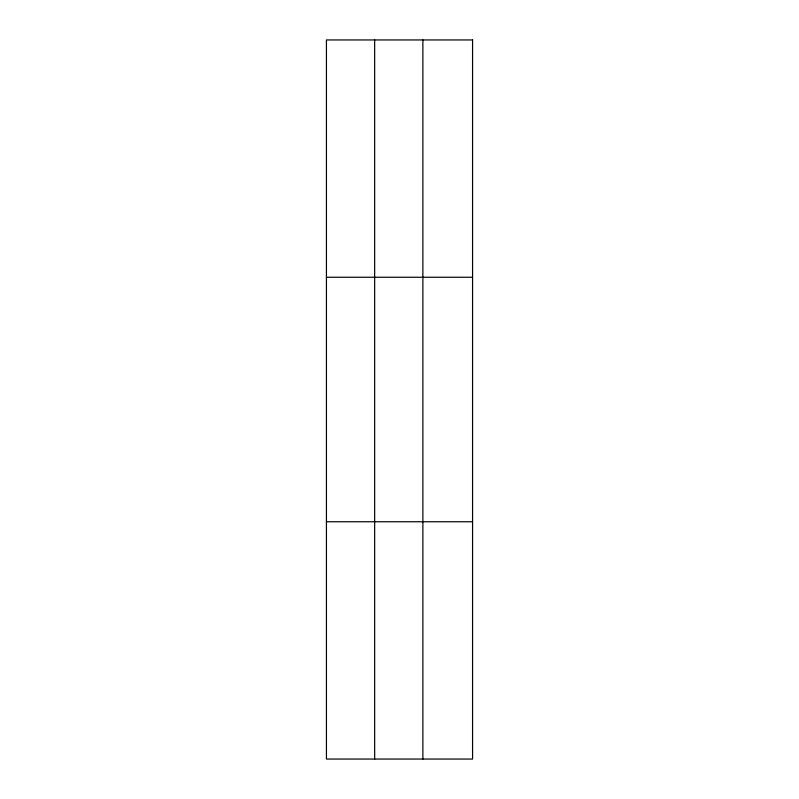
<?xml version="1.0" encoding="UTF-8"?>
<svg xmlns="http://www.w3.org/2000/svg" width="799" height="799" viewBox="0 0 799 799"><rect width="100%" height="100%" fill="white"/><g stroke="black" fill="none" stroke-linecap="round" stroke-linejoin="round"><path stroke-width="1.2" d="M374.661 759.05L374.661 39.95M422.881 759.05L422.881 39.95M326.431 277.253L472.569 277.253M326.431 521.747L472.569 521.747M472.569 39.95L472.569 759.05L326.431 759.05L326.431 39.95L472.569 39.95"/></g></svg>
